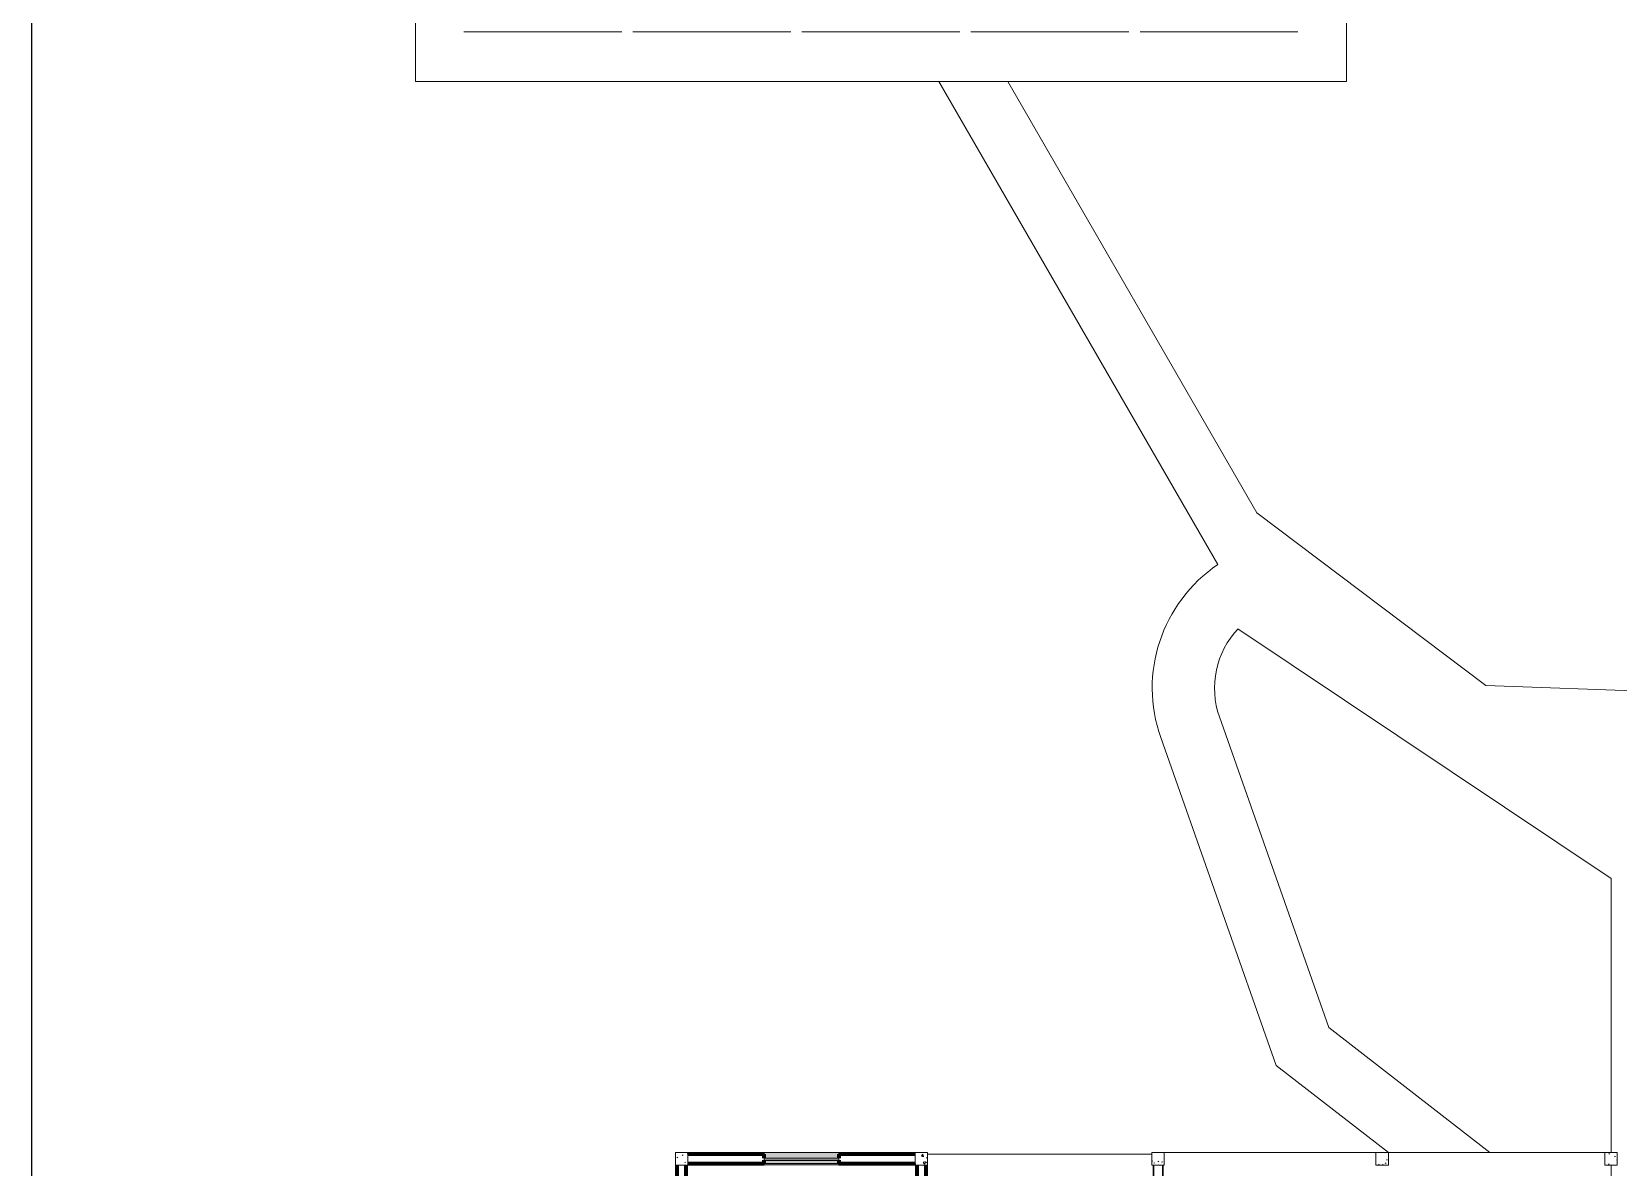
# Model space of a CAD drawing. Extents: x 1450 to 1868, y 82 to 351.
# Drawn here: x 1450.16 to 1475.63, y 158.14 to 176.37 of the extents above; entities that cross this region are included whole.
import ezdxf

# ---------------------------------------------------------------- set-up
doc = ezdxf.new("R2010")
doc.units = 0
doc.header["$LTSCALE"] = 0.5
doc.layers.get('0').update_dxf_attribs({"linetype": 'CONTINUOUS'})
for name, color, linetype, lineweight in [('A-AREA', 32, 'CONTINUOUS', 9), ('A-FLOR', 192, 'CONTINUOUS', 9), ('A-GLAZ', 151, 'CONTINUOUS', 9), ('A-WALL', 113, 'CONTINUOUS', 30), ('S-COLS', 52, 'CONTINUOUS', 9)]:
    doc.layers.add(name, color=color, linetype=linetype, lineweight=lineweight)

# ---------------------------------------------------------------- blocks, each defined once
blk = doc.blocks.new('Pilar Retangular de Concreto - 20X20 cm-3361299-Planta Baixa')
at = {"layer": 'S-COLS'}
h = blk.add_hatch(dxfattribs=at)
h.set_pattern_fill('FP_13', color=256, style=0, pattern_type=2)
h.set_pattern_definition([(50, (38416.5, 3420.3), (364.368, -31.8783), [38.1, -419.1]), (355, (38416.5, 3420.3), (-70.486, 382.1133), [30.48, -335.28]), (100.451, (38446.87, 3417.64), (293.885, 350.2334), [32.38, -356.18]), (46.184, (38416.5, 3521.9), (542.1585, -84.086), [57.15, -628.65]), (96.636, (38461.7, 3514.9), (474.805, 494.8554), [48.57, -534.27]), (351.184, (38416.5, 3521.9), (474.81, 494.85), [45.72, -502.92]), (21, (38467.3, 3496.5), (303.2285, -204.5305), [38.1, -419.1]), (326, (38467.3, 3496.5), (123.604, 368.376), [30.48, -335.28]), (71.451, (38492.58, 3479.46), (426.834, 163.8427), [32.38, -356.18]), (37.5, (38416.51, 3420.3), (6.17665, 169.11015), [16.764, -314.452, 16.764, -323.596, -336.55]), (37.5, (38416.51, 3420.3), (6.17665, 169.11015), [-671.576, 16.764, -319.786]), (7.5, (38416.51, 3420.3), (133.6389, 200.3615), [16.764, -177.292, 16.764, -306.832, -128.27]), (7.5, (38416.51, 3420.3), (133.6389, 200.3615), [-517.652, 16.764, -111.506]), (327.5, (38303.23, 3420.3), (271.1818, -11.45836), [16.764, -110.236, 16.764, -379.476, -525.78]), (327.5, (38303.23, 3420.3), (271.1818, -11.45836), [-523.24, 16.764, -509.016]), (317.5, (38252.43, 3420.3), (296.2585, 50.8528), [16.764, -148.336, 16.764, -246.38, -373.38]), (317.5, (38252.43, 3420.3), (296.2585, 50.8528), [-428.244, 16.764, -356.616])])
h.paths.add_polyline_path([(-100, -100), (100, -100), (100, 100), (-100, 100), (-100, 75)], flags=0)
for p, q in [((100, 100), (-100, 100)), ((-100, 100), (-100, -100)), ((100, -100), (100, 100)), ((-100, -100), (100, -100))]:
    blk.add_line(p, q, dxfattribs=at)
blk = doc.blocks.new('Pilar Retangular de Concreto - 20X20 cm-V3-Planta Baixa')
at = {"layer": 'S-COLS'}
h = blk.add_hatch(dxfattribs=at)
h.set_pattern_fill('FP_14', color=256, style=0, pattern_type=2)
h.set_pattern_definition([(50, (34816.5, 3420.3), (364.368, -31.8783), [38.1, -419.1]), (355, (34816.5, 3420.3), (-70.486, 382.1133), [30.48, -335.28]), (100.451, (34846.87, 3417.64), (293.885, 350.2334), [32.38, -356.18]), (46.184, (34816.5, 3521.9), (542.1585, -84.086), [57.15, -628.65]), (96.636, (34861.7, 3514.9), (474.805, 494.8554), [48.57, -534.27]), (351.184, (34816.5, 3521.9), (474.81, 494.85), [45.72, -502.92]), (21, (34867.3, 3496.5), (303.2285, -204.5305), [38.1, -419.1]), (326, (34867.3, 3496.5), (123.604, 368.376), [30.48, -335.28]), (71.451, (34892.58, 3479.46), (426.834, 163.8427), [32.38, -356.18]), (37.5, (34816.51, 3420.3), (6.17665, 169.11015), [16.764, -314.452, 16.764, -323.596, -336.55]), (37.5, (34816.51, 3420.3), (6.17665, 169.11015), [-671.576, 16.764, -319.786]), (7.5, (34816.51, 3420.3), (133.6389, 200.3615), [16.764, -177.292, 16.764, -306.832, -128.27]), (7.5, (34816.51, 3420.3), (133.6389, 200.3615), [-517.652, 16.764, -111.506]), (327.5, (34703.23, 3420.3), (271.1818, -11.45836), [16.764, -110.236, 16.764, -379.476, -525.78]), (327.5, (34703.23, 3420.3), (271.1818, -11.45836), [-523.24, 16.764, -509.016]), (317.5, (34652.43, 3420.3), (296.2585, 50.8528), [16.764, -148.336, 16.764, -246.38, -373.38]), (317.5, (34652.43, 3420.3), (296.2585, 50.8528), [-428.244, 16.764, -356.616])])
h.paths.add_polyline_path([(100, -100), (100, 100), (-100, 100), (-100, -100)], flags=0)
for p, q in [((100, 100), (-100, 100)), ((-100, 100), (-100, -100)), ((100, -100), (100, 100)), ((-100, -100), (100, -100))]:
    blk.add_line(p, q, dxfattribs=at)
blk = doc.blocks.new('Pilar Retangular de Concreto - 20X20 cm-V4-Planta Baixa')
at = {"layer": 'S-COLS'}
h = blk.add_hatch(dxfattribs=at)
h.set_pattern_fill('FP_15', color=256, style=0, pattern_type=2)
h.set_pattern_definition([(50, (31141.5, 3420.3), (364.368, -31.8783), [38.1, -419.1]), (355, (31141.5, 3420.3), (-70.486, 382.1133), [30.48, -335.28]), (100.451, (31171.87, 3417.64), (293.885, 350.2334), [32.38, -356.18]), (46.184, (31141.5, 3521.9), (542.1585, -84.086), [57.15, -628.65]), (96.636, (31186.7, 3514.9), (474.805, 494.855), [48.57, -534.27]), (351.184, (31141.5, 3521.9), (474.81, 494.85), [45.72, -502.92]), (21, (31192.3, 3496.5), (303.2285, -204.5305), [38.1, -419.1]), (326, (31192.3, 3496.5), (123.604, 368.376), [30.48, -335.28]), (71.451, (31217.58, 3479.46), (426.834, 163.8427), [32.38, -356.18]), (37.5, (31141.51, 3420.3), (6.17665, 169.11015), [16.764, -314.452, 16.764, -323.596, -336.55]), (37.5, (31141.51, 3420.3), (6.17665, 169.11015), [-671.576, 16.764, -319.786]), (7.5, (31141.51, 3420.3), (133.6389, 200.3615), [16.764, -177.292, 16.764, -306.832, -128.27]), (7.5, (31141.51, 3420.3), (133.6389, 200.3615), [-517.652, 16.764, -111.506]), (327.5, (31028.23, 3420.3), (271.1818, -11.45836), [16.764, -110.236, 16.764, -379.476, -525.78]), (327.5, (31028.23, 3420.3), (271.1818, -11.45836), [-523.24, 16.764, -509.016]), (317.5, (30977.43, 3420.3), (296.2585, 50.8528), [16.764, -148.336, 16.764, -246.38, -373.38]), (317.5, (30977.43, 3420.3), (296.2585, 50.8528), [-428.244, 16.764, -356.616])])
h.paths.add_polyline_path([(0, -100), (100, -100), (100, 100), (-100, 100), (-100, -100)], flags=0)
for p, q in [((100, 100), (-100, 100)), ((-100, 100), (-100, -100)), ((100, -100), (100, 100)), ((-100, -100), (100, -100))]:
    blk.add_line(p, q, dxfattribs=at)
blk = doc.blocks.new('Pilar Retangular de Concreto - 20X20 cm-V29-Planta Baixa')
at = {"layer": 'S-COLS'}
h = blk.add_hatch(dxfattribs=at)
h.set_pattern_fill('FP_48', color=256, style=0, pattern_type=2)
h.set_pattern_definition([(50, (42216.5, 3420.3), (364.368, -31.8783), [38.1, -419.1]), (355, (42216.5, 3420.3), (-70.486, 382.1133), [30.48, -335.28]), (100.451, (42246.87, 3417.64), (293.885, 350.2334), [32.38, -356.18]), (46.184, (42216.5, 3521.9), (542.1585, -84.086), [57.15, -628.65]), (96.636, (42261.7, 3514.9), (474.805, 494.8554), [48.57, -534.27]), (351.184, (42216.5, 3521.9), (474.81, 494.85), [45.72, -502.92]), (21, (42267.3, 3496.5), (303.2285, -204.5305), [38.1, -419.1]), (326, (42267.3, 3496.5), (123.604, 368.376), [30.48, -335.28]), (71.451, (42292.58, 3479.46), (426.834, 163.8427), [32.38, -356.18]), (37.5, (42216.51, 3420.3), (6.17665, 169.11015), [16.764, -314.452, 16.764, -323.596, -336.55]), (37.5, (42216.51, 3420.3), (6.17665, 169.11015), [-671.576, 16.764, -319.786]), (7.5, (42216.51, 3420.3), (133.6389, 200.3615), [16.764, -177.292, 16.764, -306.832, -128.27]), (7.5, (42216.51, 3420.3), (133.6389, 200.3615), [-517.652, 16.764, -111.506]), (327.5, (42103.23, 3420.3), (271.1818, -11.45836), [16.764, -110.236, 16.764, -379.476, -525.78]), (327.5, (42103.23, 3420.3), (271.1818, -11.45836), [-523.24, 16.764, -509.016]), (317.5, (42052.43, 3420.3), (296.2585, 50.8528), [16.764, -148.336, 16.764, -246.38, -373.38]), (317.5, (42052.43, 3420.3), (296.2585, 50.8528), [-428.244, 16.764, -356.616])])
h.paths.add_polyline_path([(75, -100), (100, -100), (100, 100), (-100, 100), (-100, -100), (50, -100)], flags=0)
for p, q in [((100, 100), (-100, 100)), ((-100, 100), (-100, -100)), ((100, -100), (100, 100)), ((-100, -100), (100, -100))]:
    blk.add_line(p, q, dxfattribs=at)
blk = doc.blocks.new('Pilar Retangular de Concreto - 20X20 cm-V30-Planta Baixa')
at = {"layer": 'S-COLS'}
h = blk.add_hatch(dxfattribs=at)
h.set_pattern_fill('FP_49', color=256, style=0, pattern_type=2)
h.set_pattern_definition([(50, (46066.5, 3420.3), (364.368, -31.8783), [38.1, -419.1]), (355, (46066.5, 3420.3), (-70.486, 382.1133), [30.48, -335.28]), (100.451, (46096.87, 3417.64), (293.885, 350.2334), [32.38, -356.18]), (46.184, (46066.5, 3521.9), (542.1585, -84.086), [57.15, -628.65]), (96.636, (46111.7, 3514.9), (474.805, 494.8554), [48.57, -534.27]), (351.184, (46066.5, 3521.9), (474.81, 494.85), [45.72, -502.92]), (21, (46117.3, 3496.5), (303.2285, -204.5305), [38.1, -419.1]), (326, (46117.3, 3496.5), (123.604, 368.376), [30.48, -335.28]), (71.451, (46142.58, 3479.46), (426.834, 163.8427), [32.38, -356.18]), (37.5, (46066.51, 3420.3), (6.17665, 169.11015), [16.764, -314.452, 16.764, -323.596, -336.55]), (37.5, (46066.51, 3420.3), (6.17665, 169.11015), [-671.576, 16.764, -319.786]), (7.5, (46066.51, 3420.3), (133.6389, 200.3615), [16.764, -177.292, 16.764, -306.832, -128.27]), (7.5, (46066.51, 3420.3), (133.6389, 200.3615), [-517.652, 16.764, -111.506]), (327.5, (45953.23, 3420.3), (271.1818, -11.45836), [16.764, -110.236, 16.764, -379.476, -525.78]), (327.5, (45953.23, 3420.3), (271.1818, -11.45836), [-523.24, 16.764, -509.016]), (317.5, (45902.43, 3420.3), (296.2585, 50.8528), [16.764, -148.336, 16.764, -246.38, -373.38]), (317.5, (45902.43, 3420.3), (296.2585, 50.8528), [-428.244, 16.764, -356.616])])
h.paths.add_polyline_path([(-45, -100), (100, -100), (100, 100), (-100, 100), (-100, -100), (-50, -100)], flags=0)
for p, q in [((100, 100), (-100, 100)), ((-100, 100), (-100, -100)), ((100, -100), (100, 100)), ((-100, -100), (100, -100))]:
    blk.add_line(p, q, dxfattribs=at)
blk = doc.blocks.new('Janela 2 Folhas Metalon - Janela 2 Folhas Metalon-3066233-Planta Baixa')
at = {"layer": 'A-GLAZ'}
h = blk.add_hatch(color=256, dxfattribs=at)
h.paths.add_polyline_path([(-600, -75), (600, -75), (600, -20), (580, -20), (580, -25), (-580, -25), (-580, -20), (-600, -20), (-600, -74)], flags=0)
h.paths.add_polyline_path([(-600, 10), (600, 10), (600, 105), (-600, 105), (-600, 40)], flags=0)
for points in [[(-600, -20), (600, -20), (600, 10), (-600, 10)], [(-600, -95), (600, -95), (600, -75), (-600, -75)], [(-580, -25), (0, -25), (0, -20), (-580, -20), (-580, -22)], [(0, -25), (580, -25), (580, -20), (0, -20), (0, -23)]]:
    blk.add_hatch(color=256, dxfattribs=at).paths.add_polyline_path(points, flags=0)
for p, q in [((600, 105), (-600, 105)), ((-600, 105), (-600, 75)), ((-600, 10), (600, 10)), ((-600, 10), (-600, -20)), ((600, 75), (600, 105)), ((600, -20), (600, 10)), ((600, -20), (-600, -20)), ((600, -75), (-600, -75)), ((-600, -75), (-600, -95)), ((-600, -95), (600, -95)), ((-580, -20), (-580, -25)), ((0, -25), (-580, -25)), ((0, -20), (0, -25)), ((0, -25), (0, -20)), ((580, -25), (0, -25)), ((580, -25), (580, -20)), ((600, -95), (600, -75))]:
    blk.add_line(p, q, dxfattribs=at)
blk = doc.blocks.new('Cozinha')
at = {"layer": 'A-WALL', "lineweight": 70}
for p, q in [((2.5, -20), (2.5, -295)), ((17.5, -295), (17.5, -20)), ((142.5, -2.5), (20, -2.5)), ((20, -17.5), (142.5, -17.5)), ((142.5, -9), (142.5, -2.5)), ((142.5, -17.5), (142.5, -12)), ((385, -2.5), (262.5, -2.5)), ((262.5, -2.5), (262.5, -9)), ((262.5, -12), (262.5, -17.5)), ((262.5, -17.5), (385, -17.5)), ((387.5, -20), (387.5, -205.5)), ((402.5, -205.5), (402.5, -20)), ((387.5, -205.5), (402.5, -205.5)), ((385, -297.5), (20, -297.5)), ((387.5, -287.5), (387.5, -295)), ((402.5, -287.5), (387.5, -287.5)), ((402.5, -295), (402.5, -287.5)), ((505.5, -297.5), (405, -297.5)), ((505.5, -304), (505.5, -297.5)), ((665.5, -297.5), (625.5, -297.5)), ((625.5, -297.5), (625.5, -304)), ((665.5, -312.5), (665.5, -297.5)), ((767.5, -297.5), (747.5, -297.5)), ((1363, -297.5), (782.5, -297.5)), ((1363, -312.5), (1363, -297.5)), ((1485, -297.5), (1445, -297.5)), ((1445, -297.5), (1445, -312.5)), ((2.5, -315), (2.5, -565)), ((17.5, -562.5), (17.5, -315)), ((20, -312.5), (385, -312.5)), ((387.5, -315), (387.5, -475.5)), ((402.5, -475.5), (402.5, -315)), ((405, -312.5), (505.5, -312.5)), ((505.5, -312.5), (505.5, -307)), ((625.5, -307), (625.5, -312.5)), ((625.5, -312.5), (665.5, -312.5)), ((747.5, -312.5), (767.5, -312.5)), ((767.5, -312.5), (767.5, -359.5)), ((782.5, -312.5), (1127.5, -312.5)), ((782.5, -622.5), (782.5, -312.5)), ((1127.5, -312.5), (1127.5, -622.5)), ((1142.5, -312.5), (1363, -312.5)), ((1142.5, -637.5), (1142.5, -312.5)), ((1445, -312.5), (1485, -312.5)), ((1487.5, -315), (1487.5, -812.5)), ((1502.5, -841), (1502.5, -315)), ((767.5, -416.5), (767.5, -637.5)), ((387.5, -475.5), (402.5, -475.5)), ((387.5, -557.5), (387.5, -562.5)), ((402.5, -557.5), (387.5, -557.5)), ((402.5, -577.4), (402.5, -557.5)), ((2.5, -585), (2.5, -755)), ((387.5, -562.5), (17.5, -562.5)), ((17.5, -755), (17.5, -585)), ((20, -577.5), (385, -577.5)), ((1032.5, -622.5), (782.5, -622.5)), ((1032.5, -637.5), (1032.5, -622.5)), ((1127.5, -622.5), (1114.5, -622.5)), ((1114.5, -622.5), (1114.5, -637.5)), ((767.5, -637.5), (982.5, -637.5)), ((982.5, -637.5), (982.5, -678.5)), ((997.5, -637.5), (1032.5, -637.5)), ((997.5, -678.5), (997.5, -637.5)), ((1114.5, -637.5), (1142.5, -637.5)), ((982.5, -678.5), (997.5, -678.5)), ((2.5, -755), (17.5, -755)), ((782.5, -742.5), (767.5, -742.5)), ((767.5, -742.5), (767.5, -931.3)), ((782.5, -812.5), (782.5, -742.5)), ((982.5, -760.5), (982.5, -812.5)), ((997.5, -760.5), (982.5, -760.5)), ((997.5, -812.5), (997.5, -760.5)), ((982.5, -812.5), (782.5, -812.5)), ((1035.5, -812.5), (997.5, -812.5)), ((1035.5, -827.5), (1035.5, -812.5)), ((1487.5, -812.5), (1117.5, -812.5)), ((1117.5, -812.5), (1117.5, -827.5)), ((782.5, -827.5), (1035.5, -827.5)), ((782.5, -931.3), (782.5, -827.5)), ((1117.5, -827.5), (1487.5, -827.5)), ((1487.5, -827.5), (1487.5, -841)), ((17.5, -905), (2.5, -905)), ((2.5, -905), (2.5, -1100.5)), ((17.5, -1100.5), (17.5, -905)), ((767.5, -931.3), (782.5, -931.3)), ((1502.5, -923), (1487.5, -923)), ((1487.5, -923), (1487.5, -1100)), ((1502.5, -1100), (1502.5, -923)), ((782.5, -1052.6), (767.5, -1052.6)), ((767.5, -1052.6), (767.5, -1100)), ((782.5, -1052.7), (782.5, -1052.6)), ((2.5, -1120.5), (2.5, -1450.5)), ((17.5, -1450.5), (17.5, -1120.5)), ((122.5, -1102.5), (20, -1102.5)), ((20, -1117.5), (122.5, -1117.5)), ((122.5, -1117.5), (122.5, -1102.5)), ((385, -1102.5), (272.5, -1102.5)), ((272.5, -1102.5), (272.5, -1117.5)), ((272.5, -1117.5), (385, -1117.5)), ((675.5, -1102.5), (405, -1102.5)), ((405, -1117.5), (675.5, -1117.5)), ((675.5, -1117.5), (675.5, -1102.5)), ((765, -1102.5), (757.5, -1102.5)), ((757.5, -1102.5), (757.5, -1117.5)), ((757.5, -1117.5), (765, -1117.5)), ((1152.5, -1102.5), (785, -1102.7)), ((785, -1117.5), (1127.5, -1117.5)), ((1127.5, -1117.5), (1127.5, -1127.5)), ((1142.5, -1127.5), (1142.5, -1117.5)), ((1142.5, -1117.5), (1152.5, -1117.5)), ((1152.5, -1117.5), (1152.5, -1102.5)), ((1485, -1102.5), (1234.5, -1102.5)), ((1234.5, -1102.5), (1234.5, -1117.5)), ((1234.5, -1117.5), (1485, -1117.5)), ((1487.5, -1120), (1487.5, -1127.5)), ((1502.5, -1127.5), (1502.5, -1120)), ((1487.5, -1127.5), (1502.5, -1127.5)), ((1127.5, -1209.5), (1127.5, -1467.5)), ((1142.5, -1452.5), (1142.5, -1209.5)), ((1502.5, -1209.5), (1487.5, -1209.5)), ((1487.5, -1209.5), (1487.5, -1452.5)), ((1502.5, -1467.5), (1502.5, -1209.5)), ((1127.5, -1467.5), (1502.5, -1467.5)), ((1487.5, -1452.5), (1142.5, -1452.5))]:
    blk.add_line(p, q, dxfattribs=at)
at = {"layer": 'A-WALL'}
for p, q in [((767.5, -297.5), (767.5, -20)), ((782.5, -20), (782.5, -297.5)), ((387.5, -206.5), (387.5, -205.5)), ((387.5, -282.5), (387.5, -210.5)), ((402.5, -205.5), (402.5, -206.5)), ((402.5, -211.5), (402.5, -281.5)), ((387.5, -287.5), (387.5, -286.5)), ((402.5, -286.5), (402.5, -287.5)), ((665.5, -297.5), (666.5, -297.5)), ((671.5, -297.5), (741.5, -297.5)), ((746.5, -297.5), (747.5, -297.5)), ((1363, -297.5), (1364, -297.5)), ((1369, -297.5), (1439, -297.5)), ((1444, -297.5), (1445, -297.5)), ((666.5, -312.5), (665.5, -312.5)), ((742.5, -312.5), (670.5, -312.5)), ((747.5, -312.5), (746.5, -312.5)), ((1364, -312.5), (1363, -312.5)), ((1440, -312.5), (1368, -312.5)), ((1445, -312.5), (1444, -312.5)), ((387.5, -476.5), (387.5, -475.5)), ((387.5, -552.5), (387.5, -480.5)), ((402.5, -475.5), (402.5, -476.5)), ((402.5, -481.5), (402.5, -551.5)), ((387.5, -557.5), (387.5, -556.5)), ((402.5, -556.5), (402.5, -557.5)), ((382.5, -830), (382.5, -577.5)), ((407.5, -577.5), (405, -577.5)), ((407.5, -577.5), (407.5, -830)), ((1032.5, -622.5), (1033.5, -622.5)), ((1037.5, -622.5), (1109.5, -622.5)), ((1113.5, -622.5), (1114.5, -622.5)), ((1033.5, -637.5), (1032.5, -637.5)), ((1108.5, -637.5), (1038.5, -637.5)), ((1114.5, -637.5), (1113.5, -637.5)), ((982.5, -679.5), (982.5, -678.5)), ((982.5, -755.5), (982.5, -683.5)), ((997.5, -678.5), (997.5, -679.5)), ((997.5, -684.5), (997.5, -754.5)), ((2.5, -905), (2.5, -755)), ((17.5, -755), (17.5, -905)), ((982.5, -760.5), (982.5, -759.5)), ((997.5, -759.5), (997.5, -760.5)), ((1035.5, -812.5), (1036.5, -812.5)), ((1041.5, -812.5), (1111.5, -812.5)), ((1116.5, -812.5), (1117.5, -812.5)), ((385, -830), (382.5, -830)), ((407.5, -830), (405, -830)), ((1036.5, -827.5), (1035.5, -827.5)), ((1112.5, -827.5), (1040.5, -827.5)), ((1117.5, -827.5), (1116.5, -827.5)), ((1487.5, -842), (1487.5, -841)), ((1487.5, -918), (1487.5, -846)), ((1502.5, -841), (1502.5, -842)), ((1502.5, -847), (1502.5, -917)), ((1487.5, -923), (1487.5, -922)), ((1502.5, -922), (1502.5, -923)), ((122.5, -1102.5), (272.5, -1102.5)), ((272.5, -1117.5), (122.5, -1117.5)), ((675.5, -1102.5), (676.5, -1102.5)), ((676.5, -1117.5), (675.5, -1117.5)), ((680.5, -1102.5), (752.5, -1102.5)), ((751.5, -1117.5), (681.5, -1117.5)), ((756.5, -1102.5), (757.5, -1102.5)), ((757.5, -1117.5), (756.5, -1117.5)), ((1152.5, -1102.5), (1153.5, -1102.5)), ((1153.5, -1117.5), (1152.5, -1117.5)), ((1229.5, -1117.5), (1157.5, -1117.5)), ((1158.5, -1102.5), (1228.5, -1102.5)), ((1233.5, -1102.5), (1234.5, -1102.5)), ((1234.5, -1117.5), (1233.5, -1117.5)), ((1127.5, -1128.5), (1127.5, -1127.5)), ((1127.5, -1208.5), (1127.5, -1128.5)), ((1142.5, -1127.5), (1142.5, -1128.5)), ((1142.5, -1128.5), (1142.5, -1208.5)), ((1487.5, -1128.5), (1487.5, -1127.5)), ((1487.5, -1204.5), (1487.5, -1132.5)), ((1502.5, -1127.5), (1502.5, -1128.5)), ((1502.5, -1133.5), (1502.5, -1203.5)), ((1127.5, -1209.5), (1127.5, -1208.5)), ((1142.5, -1208.5), (1142.5, -1209.5)), ((1487.5, -1209.5), (1487.5, -1208.5)), ((1502.5, -1208.5), (1502.5, -1209.5))]:
    blk.add_line(p, q, dxfattribs=at)
at = {"layer": 'A-WALL', "lineweight": 9}
for p, q in [((387.6, -562.6), (387.6, -557.5)), ((389.5, -564.5), (389.5, -557.5)), ((390, -565), (390, -557.5)), ((400, -557.5), (400, -575)), ((400.5, -557.5), (400.5, -575.5)), ((402.4, -557.5), (402.4, -577.4)), ((402.5, -575.5), (402.4, -575.5)), ((767.6, -635.5), (767.5, -635.5)), ((767.6, -618.5), (767.6, -637.5)), ((1142.5, -635.5), (1142.4, -635.5)), ((982.5, -812.5), (982.5, -760.5)), ((1487.6, -812.6), (1117.5, -812.6)), ((782.4, -1052.6), (782.4, -1100)), ((1129.5, -1467.5), (1129.5, -1467.4)), ((1502.5, -1465.5), (1502.4, -1465.5))]:
    blk.add_line(p, q, dxfattribs=at)
blk = doc.blocks.new('Caixa')
blk.add_lwpolyline([(0, -2000), (20893.1, -2000), (20893.1, -22893.1), (0, -22893.1)], close=True)

msp = doc.modelspace()

# ---------------------------------------------------------------- linework, layer by layer
at = {"layer": 'A-AREA'}
msp.add_line((1464.542, 158.348), (1468.142, 158.348), dxfattribs=at)
at = {"layer": 'A-FLOR'}
for p, q in [((1456.317, 195.023), (1456.317, 175.573)), ((1471.267, 175.573), (1471.267, 195.023)), ((1457.097, 176.373), (1459.631, 176.373)), ((1459.811, 176.373), (1462.345, 176.373)), ((1462.525, 176.373), (1465.059, 176.373)), ((1465.239, 176.373), (1467.773, 176.373)), ((1467.953, 176.373), (1470.487, 176.373)), ((1456.317, 175.573), (1471.267, 175.573)), ((1464.724, 175.573), (1469.202, 167.816)), ((1469.829, 168.645), (1465.829, 175.573)), ((1473.507, 165.873), (1469.829, 168.645)), ((1469.526, 166.787), (1475.517, 162.773)), ((1476.367, 165.773), (1473.507, 165.873)), ((1470.986, 160.383), (1469.228, 165.37)), ((1468.285, 165.038), (1470.14, 159.773)), ((1475.517, 162.773), (1475.517, 158.373)), ((1473.572, 158.373), (1470.986, 160.383)), ((1470.14, 159.773), (1471.942, 158.373)), ((1468.142, 158.348), (1464.542, 158.348)), ((1471.742, 158.373), (1468.342, 158.373)), ((1471.942, 158.373), (1475.417, 158.373)), ((1475.517, 155.423), (1475.517, 158.173))]:
    msp.add_line(p, q, dxfattribs=at)
for radius, start in [(2.394, 124.0593), (1.394, 136.8121)]:
    msp.add_arc((1470.543, 165.833), radius, start, 199.4142, dxfattribs=at)

# ---------------------------------------------------------------- block references
at = {"xscale": 0.01000000108748102, "yscale": 0.01000000108748102, "zscale": 0.01000000108748102}
msp.add_blockref('Caixa', (1450.157, 311.333), dxfattribs=at)
at = {"layer": 'A-GLAZ', "xscale": 0.00100000000000115, "yscale": 0.00100000000000115, "zscale": 0.00100000000000115}
msp.add_blockref('Janela 2 Folhas Metalon - Janela 2 Folhas Metalon-3066233-Planta Baixa', (1462.517, 158.273), dxfattribs=at)
at = {"layer": 'A-WALL', "xscale": 0.01000000108748102, "yscale": 0.01000000108748102, "zscale": 0.01000000108748102}
msp.add_blockref('Cozinha', (1460.492, 158.373), dxfattribs=at)
at = {"layer": 'S-COLS', "xscale": 0.00100000000000115, "yscale": 0.00100000000000115, "zscale": 0.00100000000000115}
for name, p in [('Pilar Retangular de Concreto - 20X20 cm-V30-Planta Baixa', (1460.592, 158.273)), ('Pilar Retangular de Concreto - 20X20 cm-V29-Planta Baixa', (1464.442, 158.273)), ('Pilar Retangular de Concreto - 20X20 cm-3361299-Planta Baixa', (1468.242, 158.273)), ('Pilar Retangular de Concreto - 20X20 cm-V3-Planta Baixa', (1471.842, 158.273)), ('Pilar Retangular de Concreto - 20X20 cm-V4-Planta Baixa', (1475.517, 158.273))]:
    msp.add_blockref(name, p, dxfattribs=at)

doc.saveas('drawing.dxf')
